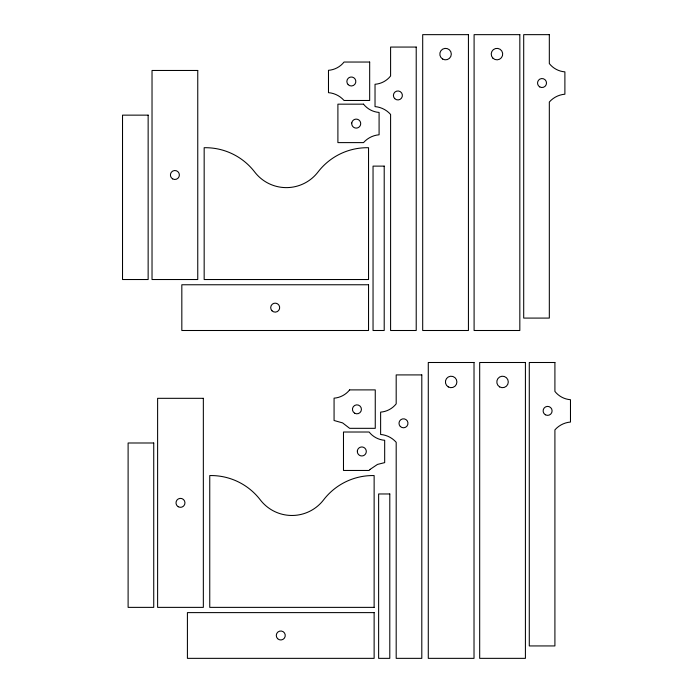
<?xml version="1.0" encoding="UTF-8"?>
<svg xmlns="http://www.w3.org/2000/svg" width="693" height="693" viewBox="0 0 693 693"><rect width="100%" height="100%" fill="white"/><g stroke="black" fill="none" stroke-linecap="round" stroke-linejoin="round"><path stroke-width="1.04" d="M351.784 122.938L351.758 124.108A4.487 4.487 0 0 0 356.323 128.101A4.487 4.487 0 0 0 360.698 123.9A4.487 4.487 0 0 0 356.895 119.17L355.726 119.153A4.487 4.487 0 0 0 351.784 122.938M357.371 450.788L357.345 451.957A4.487 4.487 0 0 0 361.911 455.951A4.487 4.487 0 0 0 366.285 451.749A4.487 4.487 0 0 0 362.482 447.02L361.313 447.002A4.487 4.487 0 0 0 357.371 450.788M349.636 389.89C345.894 394.655 340.116 397.73 334.069 398.163L334.069 420.504L342.611 422.903L349.636 428.326L375.26 428.326L375.26 389.89L349.636 389.89M370.123 469.369L369.109 470.46L343.485 470.46L343.485 432.016L369.109 432.016C372.851 436.781 378.629 439.856 384.676 440.289L384.676 462.629L377.486 464.414L370.123 469.369M468.433 34.65L422.695 34.65L422.695 330.5L468.433 330.5L468.433 34.65M519.828 34.65L474.099 34.65L474.099 330.5L519.828 330.5L519.828 34.65M549.324 34.65L523.7 34.65L523.7 318.087L549.324 318.087L549.324 102.027A23.302 23.302 0 0 1 564.89 94.196L564.89 71.864A21.899 21.899 0 0 1 549.324 63.583L549.324 34.65M416.216 47.063L390.592 47.063L390.592 75.996A21.899 21.899 0 0 1 375.026 84.277L375.026 106.618A23.302 23.302 0 0 1 390.592 114.44L390.592 330.5L416.216 330.5L416.216 47.063M369.672 62.041L344.049 62.041A21.899 21.899 0 0 1 328.482 70.314L328.482 92.654A23.302 23.302 0 0 1 344.049 100.476L369.672 100.476L369.672 62.041M197.756 70.469L152.027 70.469L152.027 279.522L197.756 279.522L197.756 70.469M363.522 104.167L337.898 104.167L337.898 142.611L363.522 142.611A23.302 23.302 0 0 1 379.088 134.78L379.088 112.439A21.899 21.899 0 0 1 363.522 104.167M148.146 115.142L122.522 115.142L122.522 279.522L148.146 279.522L148.146 115.142M384.208 166.121L373.042 166.121L373.042 330.5L384.208 330.5L384.208 166.121M368.537 279.522L204.166 279.522L204.166 147.713A62.127 62.127 0 0 1 254.695 172.011A39.908 39.908 0 0 0 318.009 172.011A62.127 62.127 0 0 1 368.537 147.713L368.537 279.522M368.537 284.762L181.826 284.762L181.826 330.5L368.537 330.5L368.537 284.762M474.021 362.5L428.283 362.5L428.283 658.35L474.021 658.35L474.021 362.5M525.415 362.5L479.686 362.5L479.686 658.35L525.415 658.35L525.415 362.5M554.911 362.5L529.287 362.5L529.287 645.937L554.911 645.937L554.911 429.877A23.302 23.302 0 0 1 570.478 422.046L570.478 399.705A21.899 21.899 0 0 1 554.911 391.432L554.911 362.5M421.803 374.913L396.188 374.913L396.188 403.846A21.899 21.899 0 0 1 380.622 412.127L380.622 434.468A23.302 23.302 0 0 1 396.188 442.29L396.188 658.35L421.803 658.35L421.803 374.913M203.344 398.319L157.614 398.319L157.614 607.371L203.344 607.371L203.344 398.319M153.733 442.992L128.11 442.992L128.11 607.371L153.733 607.371L153.733 442.992M389.795 493.97L378.629 493.97L378.629 658.35L389.795 658.35L389.795 493.97M374.133 607.371L209.754 607.371L209.754 475.563A62.127 62.127 0 0 1 260.282 499.861A39.908 39.908 0 0 0 323.605 499.861A62.127 62.127 0 0 1 374.133 475.563L374.133 607.371M374.133 612.612L187.413 612.612L187.413 658.35L374.133 658.35L374.133 612.612M277.598 638.66A4.487 4.487 0 0 0 285.109 636.642A4.487 4.487 0 0 0 279.608 631.15A4.487 4.487 0 0 0 277.598 638.66M499.679 386.919A5.743 5.743 0 0 0 508.29 381.947A5.743 5.743 0 0 0 499.679 376.975A5.743 5.743 0 0 0 499.679 386.919M178.231 506.73A4.487 4.487 0 0 0 184.97 502.841A4.487 4.487 0 0 0 178.231 498.96A4.487 4.487 0 0 0 178.231 506.73M448.284 386.919A5.743 5.743 0 0 0 456.895 381.947A5.743 5.743 0 0 0 448.284 376.975A5.743 5.743 0 0 0 448.284 386.919M545.365 414.769A4.487 4.487 0 0 0 552.104 410.88A4.487 4.487 0 0 0 545.365 406.99A4.487 4.487 0 0 0 545.365 414.769M354.695 413.219A4.487 4.487 0 0 0 361.425 409.329A4.487 4.487 0 0 0 354.695 405.448A4.487 4.487 0 0 0 354.695 413.219M400.311 426.472A4.487 4.487 0 0 0 407.822 424.454A4.487 4.487 0 0 0 402.321 418.962A4.487 4.487 0 0 0 400.311 426.472M442.697 59.07A5.743 5.743 0 0 0 451.308 54.097A5.743 5.743 0 0 0 442.697 49.125A5.743 5.743 0 0 0 442.697 59.07M172.644 178.881A4.487 4.487 0 0 0 179.383 174.991A4.487 4.487 0 0 0 172.644 171.11A4.487 4.487 0 0 0 172.644 178.881M394.724 98.623A4.487 4.487 0 0 0 402.235 96.604A4.487 4.487 0 0 0 396.734 91.112A4.487 4.487 0 0 0 394.724 98.623M539.778 86.92A4.487 4.487 0 0 0 546.508 83.03A4.487 4.487 0 0 0 539.778 79.141A4.487 4.487 0 0 0 539.778 86.92M348.172 84.659A4.487 4.487 0 0 0 355.682 82.649A4.487 4.487 0 0 0 350.19 77.148A4.487 4.487 0 0 0 348.172 84.659M272.011 310.81A4.487 4.487 0 0 0 279.522 308.792A4.487 4.487 0 0 0 274.021 303.3A4.487 4.487 0 0 0 272.011 310.81M492.905 58.16A5.743 5.743 0 0 0 502.512 55.579A5.743 5.743 0 0 0 495.478 48.553A5.743 5.743 0 0 0 492.905 58.16"/></g></svg>
